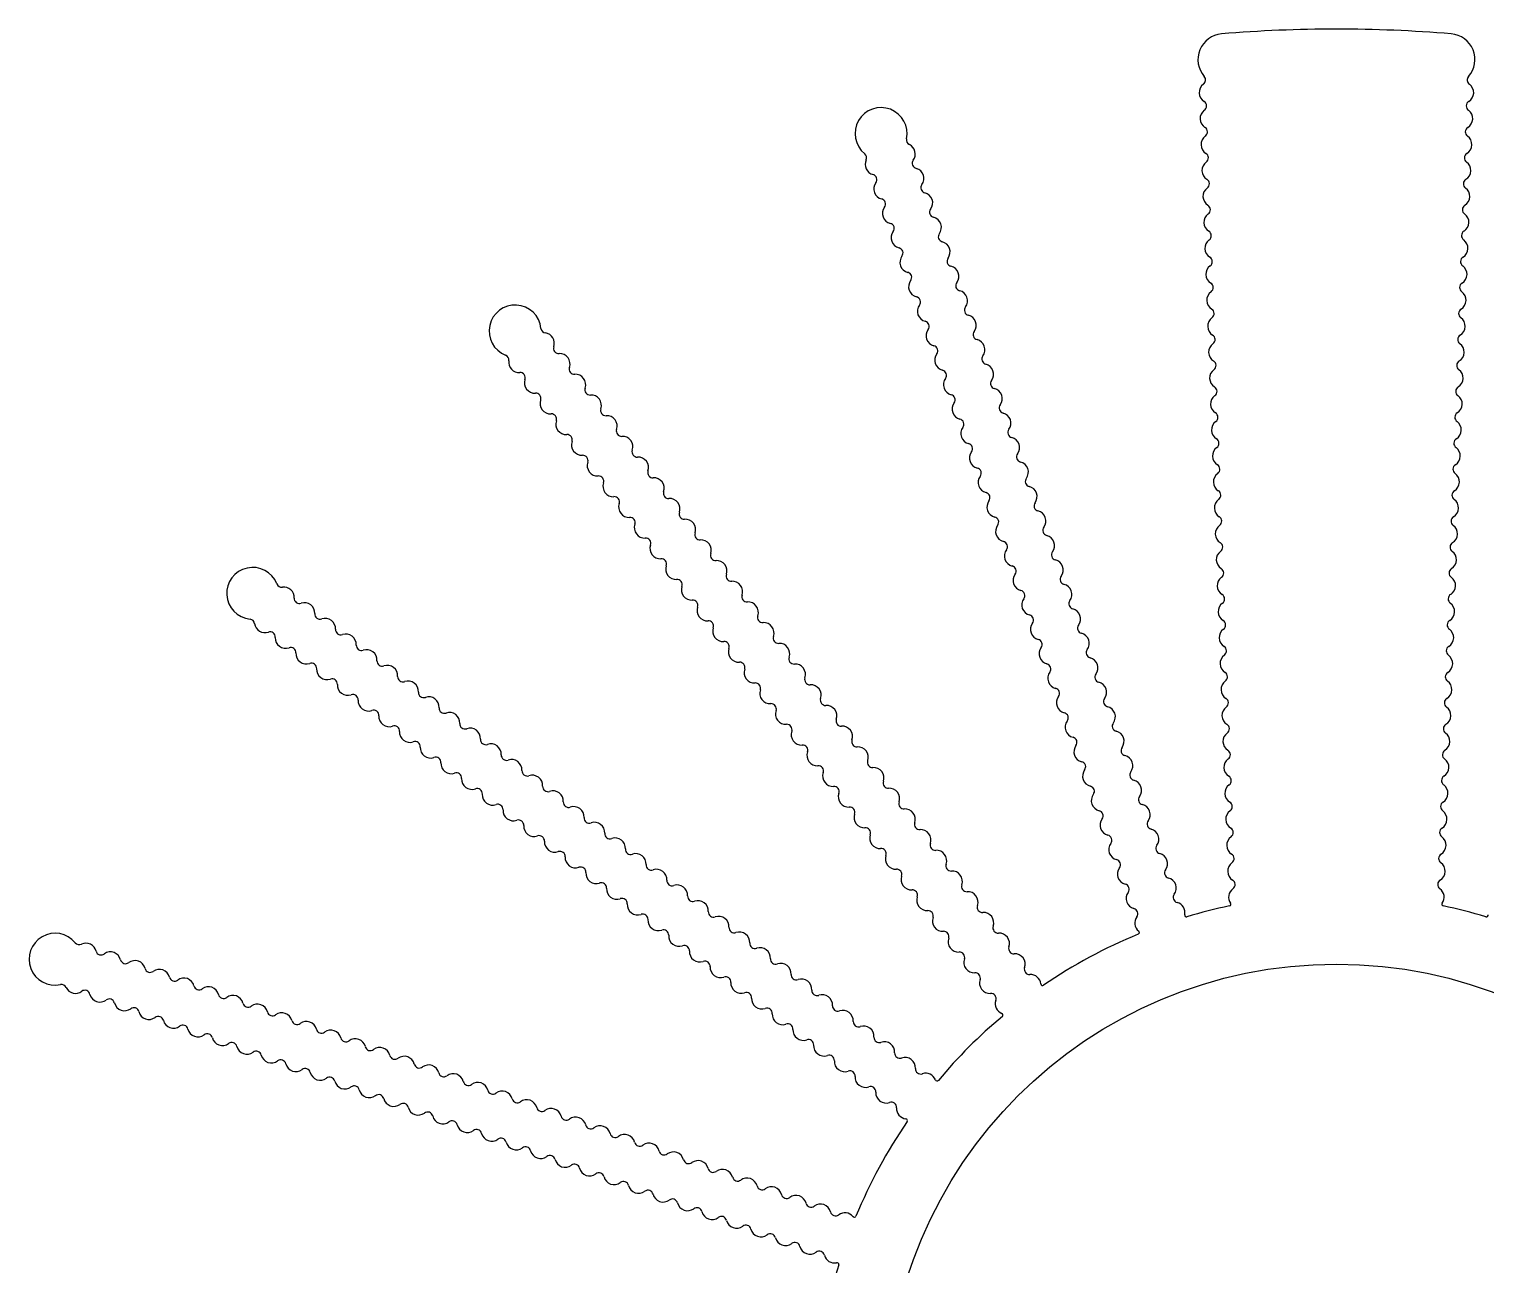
# Model space of a CAD drawing. Extents: x 1169.4 to 1249.4, y 450.2 to 530.2.
# Drawn here: x 1171.71 to 1213.76, y 494.47 to 530.16 of the extents above; entities that cross this region are included whole.
import ezdxf

# ---------------------------------------------------------------- set-up
doc = ezdxf.new("R2010")
doc.units = 0
doc.layers.get('0').update_dxf_attribs({"linetype": 'CONTINUOUS'})

msp = doc.modelspace()

# ---------------------------------------------------------------- linework, layer by layer
msp.add_circle((1209.442, 490.155), 13)
for centre, radius, start, end in [((1206.188, 529.277), 0.743, 94.7553, 221.1503), ((1209.442, 490.155), 40, 85.2447, 94.7553), ((1212.697, 529.277), 0.743, 318.8497, 85.2447), ((1205.78, 528.322), 0.3, 126.0343, 238.5456), ((1205.514, 528.688), 0.153, 306.0343, 41.1503), ((1213.371, 528.688), 0.153, 138.8497, 233.9657), ((1213.105, 528.322), 0.3, 301.4544, 53.9657), ((1196.3, 527.139), 0.75, 348.2605, 230.8653), ((1205.807, 527.572), 0.3, 126.9053, 238.2491), ((1205.542, 527.938), 0.152, 304.123, 57.6291), ((1213.343, 527.938), 0.152, 122.3709, 235.877), ((1213.077, 527.572), 0.3, 301.7509, 53.0947), ((1205.57, 527.188), 0.152, 305.9509, 58.2491), ((1213.315, 527.188), 0.152, 121.7509, 234.0491), ((1197.182, 526.956), 0.15, 168.2605, 244.427), ((1205.835, 526.823), 0.3, 125.9509, 238.2491), ((1213.05, 526.823), 0.3, 301.7509, 54.0491), ((1195.732, 526.441), 0.15, 334.6997, 50.8653), ((1196.987, 526.55), 0.3, 323.1175, 64.427), ((1205.597, 526.439), 0.152, 305.9477, 58.2491), ((1213.288, 526.439), 0.152, 121.7509, 234.0523), ((1196.139, 526.249), 0.3, 154.6997, 256.0077), ((1197.35, 526.281), 0.152, 144.0339, 257.54), ((1197.238, 525.844), 0.3, 323.414, 74.7578), ((1205.862, 526.073), 0.3, 125.9525, 238.2474), ((1213.022, 526.073), 0.3, 301.7526, 54.0475), ((1196.027, 525.811), 0.152, 321.5851, 75.0912), ((1196.39, 525.542), 0.3, 144.3673, 255.7112), ((1197.601, 525.575), 0.152, 143.414, 255.7122), ((1205.625, 525.69), 0.152, 305.9475, 58.2524), ((1213.26, 525.69), 0.152, 121.7476, 234.0525), ((1196.279, 525.105), 0.152, 323.413, 75.7112), ((1197.49, 525.137), 0.3, 323.414, 75.7122), ((1205.89, 525.324), 0.3, 125.9526, 238.2476), ((1212.995, 525.324), 0.3, 301.7524, 54.0474), ((1196.641, 524.835), 0.3, 143.413, 255.7112), ((1197.852, 524.868), 0.152, 143.414, 255.7154), ((1205.917, 524.575), 0.3, 125.9509, 238.2491), ((1205.652, 524.94), 0.152, 305.9509, 58.2522), ((1213.233, 524.94), 0.152, 121.7478, 234.0491), ((1212.968, 524.575), 0.3, 301.7509, 54.0491), ((1196.53, 524.398), 0.152, 323.4098, 75.7112), ((1197.741, 524.43), 0.3, 323.4156, 75.7105), ((1196.892, 524.129), 0.3, 143.4146, 255.7095), ((1198.103, 524.161), 0.152, 143.4107, 255.7156), ((1197.992, 523.724), 0.3, 323.4155, 75.7105), ((1205.945, 523.825), 0.3, 125.9509, 238.2491), ((1205.68, 524.191), 0.152, 305.9509, 58.2491), ((1213.205, 524.191), 0.152, 121.7509, 234.0491), ((1212.94, 523.825), 0.3, 301.7509, 54.0491), ((1196.781, 523.691), 0.152, 323.4096, 75.7145), ((1197.143, 523.422), 0.3, 143.4147, 255.7096), ((1198.354, 523.455), 0.152, 143.4109, 255.7122), ((1205.707, 523.441), 0.152, 305.9509, 58.2491), ((1213.178, 523.441), 0.152, 121.7509, 234.0491), ((1197.032, 522.985), 0.152, 323.413, 75.7143), ((1198.243, 523.017), 0.3, 323.414, 75.7122), ((1205.972, 523.076), 0.3, 125.9509, 238.2491), ((1212.913, 523.076), 0.3, 301.7509, 54.0491), ((1197.394, 522.716), 0.3, 143.413, 255.7112), ((1198.605, 522.748), 0.152, 143.414, 255.7122), ((1205.735, 522.692), 0.152, 305.9509, 58.2491), ((1213.15, 522.692), 0.152, 121.7509, 234.0491), ((1197.283, 522.278), 0.152, 323.413, 75.7112), ((1198.494, 522.31), 0.3, 323.414, 75.7122), ((1206, 522.326), 0.3, 125.9509, 238.2491), ((1212.885, 522.326), 0.3, 301.7509, 54.0491), ((1185.736, 521.437), 0.75, 5.8565, 248.4613), ((1197.645, 522.009), 0.3, 143.413, 255.7112), ((1198.857, 522.041), 0.152, 143.414, 255.7122), ((1198.745, 521.604), 0.3, 323.414, 75.7122), ((1205.762, 521.942), 0.152, 305.9509, 58.2491), ((1213.123, 521.942), 0.152, 121.7509, 234.0491), ((1186.632, 521.529), 0.15, 185.8565, 262.023), ((1197.534, 521.571), 0.152, 323.413, 75.7112), ((1197.897, 521.302), 0.3, 143.413, 255.7112), ((1199.108, 521.335), 0.152, 143.414, 255.7122), ((1206.027, 521.577), 0.3, 125.9509, 238.2491), ((1212.858, 521.577), 0.3, 301.7509, 54.0491), ((1186.569, 521.083), 0.3, 340.7135, 82.023), ((1197.785, 520.865), 0.152, 323.413, 75.7112), ((1198.996, 520.897), 0.3, 323.414, 75.7122), ((1206.055, 520.827), 0.3, 125.9526, 238.2491), ((1205.79, 521.193), 0.152, 305.9476, 58.2491), ((1213.095, 521.193), 0.152, 121.7509, 234.0524), ((1212.83, 520.827), 0.3, 301.7509, 54.0474), ((1185.405, 520.6), 0.15, 352.2957, 68.4613), ((1185.851, 520.539), 0.3, 172.2957, 273.6037), ((1186.996, 520.936), 0.152, 161.6299, 275.1361), ((1187.022, 520.486), 0.3, 341.01, 92.3538), ((1198.148, 520.596), 0.3, 143.413, 255.7112), ((1199.359, 520.628), 0.152, 143.414, 255.7122), ((1205.817, 520.444), 0.152, 305.9509, 58.2491), ((1213.068, 520.444), 0.152, 121.7509, 234.0491), ((1185.877, 520.088), 0.152, 339.1811, 92.6872), ((1187.449, 520.339), 0.152, 161.01, 273.3082), ((1187.475, 519.888), 0.3, 341.01, 93.3082), ((1198.036, 520.158), 0.152, 323.413, 75.7112), ((1199.247, 520.191), 0.3, 323.414, 75.7122), ((1206.082, 520.078), 0.3, 125.9509, 238.2471), ((1212.803, 520.078), 0.3, 301.7529, 54.0491), ((1186.304, 519.942), 0.3, 161.9634, 273.3072), ((1187.902, 519.741), 0.152, 161.01, 273.3114), ((1198.399, 519.889), 0.3, 143.413, 255.7112), ((1199.61, 519.921), 0.152, 143.414, 255.7155), ((1199.498, 519.484), 0.3, 323.414, 75.7105), ((1205.845, 519.694), 0.152, 305.9477, 58.253), ((1213.04, 519.694), 0.152, 121.747, 234.0523), ((1186.33, 519.491), 0.152, 341.009, 93.3072), ((1186.757, 519.344), 0.3, 161.009, 273.3072), ((1187.928, 519.29), 0.3, 341.0116, 93.3066), ((1198.287, 519.451), 0.152, 323.4096, 75.7112), ((1198.65, 519.182), 0.3, 143.4147, 255.7112), ((1199.861, 519.215), 0.152, 143.414, 255.7122), ((1206.11, 519.329), 0.3, 125.9525, 238.2472), ((1212.775, 519.329), 0.3, 301.7528, 54.0475), ((1186.783, 518.893), 0.152, 341.0058, 93.3072), ((1188.355, 519.143), 0.152, 161.0067, 273.3116), ((1188.381, 518.693), 0.3, 341.0115, 93.3065), ((1198.538, 518.745), 0.152, 323.413, 75.7112), ((1199.75, 518.777), 0.3, 323.4159, 75.7122), ((1205.872, 518.945), 0.152, 305.9472, 58.2528), ((1213.013, 518.945), 0.152, 121.7472, 234.0528), ((1187.21, 518.746), 0.3, 161.0106, 273.3055), ((1188.808, 518.546), 0.152, 161.0069, 273.3082), ((1198.901, 518.476), 0.3, 143.413, 255.7092), ((1200.112, 518.508), 0.152, 143.4101, 255.7153), ((1206.137, 518.579), 0.3, 125.9528, 238.2491), ((1212.748, 518.579), 0.3, 301.7509, 54.0472), ((1187.236, 518.296), 0.152, 341.0056, 93.3105), ((1187.663, 518.149), 0.3, 161.0107, 273.3056), ((1188.834, 518.095), 0.3, 341.01, 93.3082), ((1198.79, 518.038), 0.152, 323.4098, 75.7151), ((1200.001, 518.071), 0.3, 323.4158, 75.7106), ((1206.165, 517.83), 0.3, 125.9509, 238.247), ((1205.9, 518.195), 0.152, 305.9509, 58.2491), ((1212.985, 518.195), 0.152, 121.7509, 234.0491), ((1212.72, 517.83), 0.3, 301.753, 54.0491), ((1187.689, 517.698), 0.152, 341.009, 93.3103), ((1188.116, 517.551), 0.3, 161.009, 273.3072), ((1189.261, 517.948), 0.152, 161.01, 273.3082), ((1189.287, 517.497), 0.3, 341.01, 93.3082), ((1199.152, 517.769), 0.3, 143.4146, 255.7093), ((1200.363, 517.801), 0.152, 143.4102, 255.7159), ((1200.252, 517.364), 0.3, 323.414, 75.7103), ((1188.142, 517.1), 0.152, 341.009, 93.3072), ((1189.714, 517.35), 0.152, 161.01, 273.3082), ((1199.041, 517.331), 0.152, 323.4093, 75.7149), ((1199.403, 517.062), 0.3, 143.4148, 255.7112), ((1206.192, 517.08), 0.3, 125.9509, 238.2491), ((1205.927, 517.446), 0.152, 305.9509, 58.2533), ((1212.958, 517.446), 0.152, 121.7467, 234.0491), ((1212.693, 517.08), 0.3, 301.7509, 54.0491), ((1188.569, 516.953), 0.3, 161.009, 273.3072), ((1189.74, 516.9), 0.3, 341.01, 93.3082), ((1190.167, 516.753), 0.152, 161.01, 273.3082), ((1200.614, 517.095), 0.152, 143.414, 255.7122), ((1200.503, 516.657), 0.3, 323.4161, 75.7122), ((1205.955, 516.696), 0.152, 305.9509, 58.2491), ((1212.93, 516.696), 0.152, 121.7509, 234.0491), ((1188.595, 516.502), 0.152, 341.009, 93.3072), ((1189.022, 516.356), 0.3, 161.009, 273.3072), ((1190.193, 516.302), 0.3, 341.01, 93.3082), ((1199.292, 516.625), 0.152, 323.413, 75.7112), ((1199.654, 516.356), 0.3, 143.413, 255.7091), ((1200.865, 516.388), 0.152, 143.4098, 255.7122), ((1206.22, 516.331), 0.3, 125.9509, 238.2491), ((1212.665, 516.331), 0.3, 301.7509, 54.0491), ((1189.048, 515.905), 0.152, 341.009, 93.3072), ((1190.62, 516.155), 0.152, 161.01, 273.3082), ((1190.646, 515.704), 0.3, 341.01, 93.3082), ((1199.543, 515.918), 0.152, 323.413, 75.7153), ((1200.754, 515.951), 0.3, 323.414, 75.7122), ((1205.982, 515.947), 0.152, 305.9509, 58.2491), ((1212.903, 515.947), 0.152, 121.7509, 234.0491), ((1189.475, 515.758), 0.3, 161.009, 273.3072), ((1191.073, 515.557), 0.152, 161.01, 273.3115), ((1199.905, 515.649), 0.3, 143.413, 255.7112), ((1201.117, 515.682), 0.152, 143.414, 255.7122), ((1201.005, 515.244), 0.3, 323.414, 75.7122), ((1206.247, 515.581), 0.3, 125.9509, 238.247), ((1212.638, 515.581), 0.3, 301.753, 54.0491), ((1189.501, 515.307), 0.152, 341.009, 93.3072), ((1189.928, 515.16), 0.3, 161.009, 273.3072), ((1191.099, 515.107), 0.3, 341.01, 93.3065), ((1199.794, 515.212), 0.152, 323.413, 75.7112), ((1200.156, 514.942), 0.3, 143.413, 255.7112), ((1206.01, 515.197), 0.152, 305.946, 58.2532), ((1212.875, 515.197), 0.152, 121.7468, 234.054), ((1189.954, 514.709), 0.152, 341.0057, 93.3072), ((1191.526, 514.96), 0.152, 161.01, 273.3082), ((1191.552, 514.509), 0.3, 341.0119, 93.3082), ((1201.368, 514.975), 0.152, 143.414, 255.7122), ((1201.256, 514.537), 0.3, 323.416, 75.7122), ((1206.275, 514.832), 0.3, 125.9534, 238.2467), ((1212.61, 514.832), 0.3, 301.7533, 54.0466), ((1178.16, 513.861), 0.75, 21.5481, 264.1529), ((1190.381, 514.563), 0.3, 161.0107, 273.3072), ((1190.407, 514.112), 0.152, 341.009, 93.3072), ((1191.979, 514.362), 0.152, 161.0061, 273.3113), ((1200.045, 514.505), 0.152, 323.413, 75.7112), ((1200.408, 514.236), 0.3, 143.413, 255.7091), ((1201.619, 514.268), 0.152, 143.4098, 255.717), ((1206.302, 514.083), 0.3, 125.9531, 238.2475), ((1206.037, 514.448), 0.152, 305.9466, 58.2538), ((1212.848, 514.448), 0.152, 121.7462, 234.0534), ((1212.583, 514.083), 0.3, 301.7525, 54.0469), ((1178.997, 514.191), 0.15, 201.5481, 277.7146), ((1179.058, 513.745), 0.3, 356.4051, 97.7146), ((1190.834, 513.965), 0.3, 161.009, 273.3052), ((1192.005, 513.911), 0.3, 341.0119, 93.3066), ((1200.296, 513.798), 0.152, 323.4081, 75.7153), ((1201.507, 513.831), 0.3, 323.4163, 75.7097), ((1179.509, 513.72), 0.152, 177.3216, 290.8277), ((1179.655, 513.293), 0.3, 356.7016, 108.0454), ((1190.86, 513.514), 0.152, 341.0058, 93.3111), ((1191.287, 513.367), 0.3, 161.0106, 273.3053), ((1192.432, 513.764), 0.152, 161.0063, 273.3119), ((1192.458, 513.314), 0.3, 341.01, 93.3063), ((1200.659, 513.529), 0.3, 143.4154, 255.7088), ((1201.87, 513.562), 0.152, 143.4093, 255.7165), ((1206.33, 513.333), 0.3, 125.9509, 238.2472), ((1206.064, 513.699), 0.152, 305.9509, 58.2522), ((1212.82, 513.699), 0.152, 121.7478, 234.0491), ((1212.555, 513.333), 0.3, 301.7528, 54.0491), ((1178.068, 512.965), 0.15, 7.9873, 84.1529), ((1180.106, 513.267), 0.152, 176.7016, 288.9998), ((1180.253, 512.84), 0.3, 356.7016, 108.9998), ((1191.313, 512.916), 0.152, 341.0053, 93.3109), ((1192.885, 513.167), 0.152, 161.01, 273.3082), ((1192.911, 512.716), 0.3, 341.0121, 93.3082), ((1200.547, 513.092), 0.152, 323.4086, 75.7159), ((1200.91, 512.822), 0.3, 143.4152, 255.7096), ((1201.758, 513.124), 0.3, 323.4155, 75.71), ((1206.092, 512.949), 0.152, 305.9509, 58.2529), ((1212.793, 512.949), 0.152, 121.7471, 234.0491), ((1178.514, 513.028), 0.3, 187.9873, 289.2953), ((1178.661, 512.601), 0.152, 354.8727, 108.3788), ((1179.112, 512.575), 0.3, 177.655, 288.9988), ((1180.704, 512.814), 0.152, 176.7016, 289.003), ((1180.851, 512.387), 0.3, 356.7032, 108.9982), ((1191.74, 512.77), 0.3, 161.0109, 273.3072), ((1193.338, 512.569), 0.152, 161.0058, 273.3082), ((1202.121, 512.855), 0.152, 143.4109, 255.7122), ((1202.01, 512.417), 0.3, 323.4159, 75.7122), ((1206.357, 512.584), 0.3, 125.9509, 238.2491), ((1212.528, 512.584), 0.3, 301.7509, 54.0491), ((1179.259, 512.148), 0.152, 356.7006, 108.9988), ((1181.302, 512.361), 0.152, 176.6983, 289.0032), ((1181.449, 511.934), 0.3, 356.7031, 108.9981), ((1191.766, 512.319), 0.152, 341.009, 93.3072), ((1192.193, 512.172), 0.3, 161.009, 273.3051), ((1193.364, 512.118), 0.3, 341.01, 93.3082), ((1200.798, 512.385), 0.152, 323.413, 75.7143), ((1201.161, 512.116), 0.3, 143.413, 255.7093), ((1202.372, 512.148), 0.152, 143.4101, 255.7122), ((1206.119, 512.2), 0.152, 305.9509, 58.2491), ((1212.765, 512.2), 0.152, 121.7509, 234.0491), ((1179.709, 512.122), 0.3, 176.7006, 288.9988), ((1179.856, 511.695), 0.152, 356.6974, 108.9988), ((1181.899, 511.908), 0.152, 176.6985, 288.9998), ((1182.046, 511.481), 0.3, 356.7016, 108.9998), ((1192.219, 511.721), 0.152, 341.009, 93.3114), ((1193.791, 511.971), 0.152, 161.01, 273.3082), ((1193.817, 511.521), 0.3, 341.01, 93.3082), ((1201.049, 511.678), 0.152, 323.413, 75.715), ((1202.261, 511.711), 0.3, 323.414, 75.7122), ((1206.385, 511.834), 0.3, 125.9509, 238.2491), ((1212.5, 511.834), 0.3, 301.7509, 54.0491), ((1180.307, 511.669), 0.3, 176.7022, 288.9972), ((1180.454, 511.242), 0.152, 356.6972, 109.0021), ((1182.497, 511.455), 0.152, 176.7016, 288.9998), ((1182.644, 511.028), 0.3, 356.7016, 108.9998), ((1192.646, 511.574), 0.3, 161.009, 273.3072), ((1194.244, 511.374), 0.152, 161.01, 273.3082), ((1201.412, 511.409), 0.3, 143.413, 255.7112), ((1202.623, 511.442), 0.152, 143.414, 255.7122), ((1206.412, 511.085), 0.3, 125.9509, 238.2491), ((1206.147, 511.45), 0.152, 305.9509, 58.2491), ((1212.738, 511.45), 0.152, 121.7509, 234.0491), ((1212.473, 511.085), 0.3, 301.7509, 54.0491), ((1180.905, 511.216), 0.3, 176.7023, 288.9973), ((1181.052, 510.789), 0.152, 356.7006, 109.0019), ((1183.095, 511.002), 0.152, 176.7016, 288.9998), ((1192.672, 511.123), 0.152, 341.009, 93.3072), ((1193.099, 510.976), 0.3, 161.009, 273.3072), ((1194.27, 510.923), 0.3, 341.0121, 93.3082), ((1201.3, 510.972), 0.152, 323.413, 75.7112), ((1202.512, 511.004), 0.3, 323.414, 75.7122), ((1181.503, 510.763), 0.3, 176.7006, 288.9988), ((1181.65, 510.336), 0.152, 356.7006, 108.9988), ((1183.242, 510.575), 0.3, 356.7016, 108.9998), ((1183.693, 510.549), 0.152, 176.7016, 288.9998), ((1193.125, 510.526), 0.152, 341.009, 93.3072), ((1193.552, 510.379), 0.3, 161.009, 273.3051), ((1194.697, 510.776), 0.152, 161.0058, 273.3131), ((1194.723, 510.325), 0.3, 341.0123, 93.3057), ((1201.663, 510.703), 0.3, 143.413, 255.7112), ((1202.874, 510.735), 0.152, 143.414, 255.7122), ((1202.763, 510.297), 0.3, 323.414, 75.7122), ((1206.439, 510.335), 0.3, 125.9509, 238.2475), ((1206.174, 510.701), 0.152, 305.9509, 58.2491), ((1212.71, 510.701), 0.152, 121.7509, 234.0491), ((1212.445, 510.335), 0.3, 301.7525, 54.0491), ((1182.1, 510.31), 0.3, 176.7006, 288.9988), ((1183.84, 510.122), 0.3, 356.7016, 108.9998), ((1184.29, 510.096), 0.152, 176.7016, 288.9998), ((1193.578, 509.928), 0.152, 341.0041, 93.3113), ((1195.15, 510.178), 0.152, 161.0053, 273.3125), ((1201.552, 510.265), 0.152, 323.413, 75.7112), ((1201.914, 509.996), 0.3, 143.413, 255.7112), ((1203.125, 510.028), 0.152, 143.414, 255.7122), ((1206.202, 509.951), 0.152, 305.9509, 58.2524), ((1212.683, 509.951), 0.152, 121.7476, 234.0491), ((1182.247, 509.883), 0.152, 356.7006, 108.9988), ((1182.698, 509.857), 0.3, 176.7006, 288.9988), ((1184.437, 509.669), 0.3, 356.7016, 108.9998), ((1184.888, 509.643), 0.152, 176.7016, 289.0031), ((1194.005, 509.781), 0.3, 161.0115, 273.3048), ((1195.176, 509.728), 0.3, 341.0115, 93.306), ((1201.803, 509.558), 0.152, 323.413, 75.7112), ((1203.014, 509.591), 0.3, 323.4156, 75.7122), ((1206.467, 509.586), 0.3, 125.9509, 238.2468), ((1212.418, 509.586), 0.3, 301.7532, 54.0491), ((1182.845, 509.431), 0.152, 356.7006, 108.9988), ((1183.296, 509.405), 0.3, 176.7006, 288.9988), ((1185.035, 509.217), 0.3, 356.7016, 108.9981), ((1194.031, 509.33), 0.152, 341.0047, 93.3119), ((1194.458, 509.183), 0.3, 161.0112, 273.3056), ((1195.603, 509.581), 0.152, 161.0069, 273.3082), ((1195.629, 509.13), 0.3, 341.0119, 93.3082), ((1202.165, 509.289), 0.3, 143.413, 255.7095), ((1203.377, 509.322), 0.152, 143.4107, 255.7122), ((1206.229, 509.202), 0.152, 305.9475, 58.2536), ((1212.656, 509.202), 0.152, 121.7464, 234.0525), ((1183.443, 508.978), 0.152, 356.7006, 108.9988), ((1183.893, 508.952), 0.3, 176.7006, 288.9988), ((1185.486, 509.191), 0.152, 176.7016, 288.9998), ((1185.633, 508.764), 0.3, 356.7036, 108.9998), ((1194.484, 508.733), 0.152, 341.009, 93.3103), ((1196.056, 508.983), 0.152, 161.0062, 273.3082), ((1196.082, 508.532), 0.3, 341.01, 93.3082), ((1202.054, 508.852), 0.152, 323.413, 75.7144), ((1203.265, 508.884), 0.3, 323.4162, 75.7122), ((1206.494, 508.837), 0.3, 125.9526, 238.2491), ((1212.39, 508.837), 0.3, 301.7509, 54.0474), ((1184.04, 508.525), 0.152, 356.6973, 108.9988), ((1184.491, 508.499), 0.3, 176.7023, 288.9988), ((1186.084, 508.738), 0.152, 176.6977, 289.003), ((1186.231, 508.311), 0.3, 356.7035, 108.9982), ((1194.911, 508.586), 0.3, 161.009, 273.3053), ((1196.509, 508.385), 0.152, 161.01, 273.3082), ((1202.416, 508.583), 0.3, 143.413, 255.7089), ((1203.628, 508.615), 0.152, 143.4095, 255.7156), ((1203.516, 508.178), 0.3, 323.414, 75.7104), ((1206.257, 508.453), 0.152, 305.9509, 58.2491), ((1212.628, 508.453), 0.152, 121.7509, 234.0491), ((1184.638, 508.072), 0.152, 356.7006, 108.9988), ((1185.089, 508.046), 0.3, 176.7006, 288.9968), ((1186.681, 508.285), 0.152, 176.6979, 289.0035), ((1186.828, 507.858), 0.3, 356.7016, 108.9979), ((1194.937, 508.135), 0.152, 341.009, 93.311), ((1195.364, 507.988), 0.3, 161.009, 273.3072), ((1196.535, 507.935), 0.3, 341.01, 93.3082), ((1202.305, 508.145), 0.152, 323.4095, 75.7157), ((1202.667, 507.876), 0.3, 143.4147, 255.7112), ((1203.879, 507.908), 0.152, 143.414, 255.7122), ((1206.522, 508.087), 0.3, 125.9509, 238.2491), ((1212.363, 508.087), 0.3, 301.7509, 54.0491), ((1185.236, 507.619), 0.152, 356.6974, 109.0027), ((1185.687, 507.593), 0.3, 176.7022, 288.9969), ((1187.279, 507.832), 0.152, 176.7016, 288.9998), ((1187.426, 507.405), 0.3, 356.7037, 108.9998), ((1195.39, 507.537), 0.152, 341.009, 93.3072), ((1196.962, 507.788), 0.152, 161.01, 273.3082), ((1196.988, 507.337), 0.3, 341.01, 93.3082), ((1202.556, 507.438), 0.152, 323.413, 75.7112), ((1203.767, 507.471), 0.3, 323.414, 75.7122), ((1206.549, 507.338), 0.3, 125.9509, 238.2491), ((1206.284, 507.703), 0.152, 305.9509, 58.2491), ((1212.601, 507.703), 0.152, 121.7509, 234.0491), ((1212.335, 507.338), 0.3, 301.7509, 54.0491), ((1185.834, 507.166), 0.152, 356.6969, 109.0025), ((1186.284, 507.14), 0.3, 176.7025, 288.9988), ((1187.877, 507.379), 0.152, 176.6974, 288.9998), ((1188.024, 506.952), 0.3, 356.7016, 108.9998), ((1195.817, 507.39), 0.3, 161.009, 273.3072), ((1197.415, 507.19), 0.152, 161.01, 273.3082), ((1202.919, 507.169), 0.3, 143.413, 255.7112), ((1204.13, 507.202), 0.152, 143.414, 255.7122), ((1186.431, 506.713), 0.152, 356.7006, 108.9988), ((1186.882, 506.687), 0.3, 176.7006, 288.9967), ((1188.475, 506.926), 0.152, 176.7016, 288.9998), ((1188.622, 506.499), 0.3, 356.7016, 108.9998), ((1195.843, 506.94), 0.152, 341.009, 93.3072), ((1196.27, 506.793), 0.3, 161.009, 273.3072), ((1197.441, 506.739), 0.3, 341.0116, 93.3082), ((1202.807, 506.732), 0.152, 323.413, 75.7112), ((1204.018, 506.764), 0.3, 323.414, 75.7122), ((1206.577, 506.588), 0.3, 125.9524, 238.2471), ((1206.312, 506.954), 0.152, 305.9479, 58.2491), ((1212.573, 506.954), 0.152, 121.7509, 234.0521), ((1212.308, 506.588), 0.3, 301.7529, 54.0476), ((1187.029, 506.26), 0.152, 356.7006, 109.003), ((1189.072, 506.473), 0.152, 176.7016, 288.9998), ((1189.219, 506.046), 0.3, 356.7037, 108.9998), ((1196.296, 506.342), 0.152, 341.009, 93.3072), ((1196.723, 506.195), 0.3, 161.009, 273.3056), ((1197.868, 506.592), 0.152, 161.0067, 273.3082), ((1197.894, 506.142), 0.3, 341.0122, 93.3082), ((1203.17, 506.463), 0.3, 143.413, 255.7112), ((1204.381, 506.495), 0.152, 143.414, 255.7152), ((1204.27, 506.058), 0.3, 323.416, 75.7106), ((1206.339, 506.204), 0.152, 305.9468, 58.2531), ((1212.546, 506.204), 0.152, 121.7469, 234.0532), ((1187.48, 506.234), 0.3, 176.7006, 288.9988), ((1187.627, 505.807), 0.152, 356.7006, 108.9988), ((1189.67, 506.02), 0.152, 176.6975, 289.0047), ((1189.817, 505.594), 0.3, 356.704, 108.9973), ((1196.749, 505.744), 0.152, 341.009, 93.3104), ((1198.321, 505.995), 0.152, 161.0055, 273.3116), ((1203.058, 506.025), 0.152, 323.4099, 75.7112), ((1203.421, 505.756), 0.3, 143.4145, 255.7092), ((1204.632, 505.789), 0.152, 143.41, 255.7163), ((1206.604, 505.839), 0.3, 125.953, 238.2472), ((1212.281, 505.839), 0.3, 301.7528, 54.047), ((1188.078, 505.781), 0.3, 176.7006, 288.9988), ((1188.225, 505.354), 0.152, 356.7006, 108.9988), ((1190.268, 505.568), 0.152, 176.6969, 289.0041), ((1190.415, 505.141), 0.3, 356.7031, 108.9976), ((1197.176, 505.597), 0.3, 161.009, 273.3049), ((1198.347, 505.544), 0.3, 341.01, 93.3064), ((1198.774, 505.397), 0.152, 161.01, 273.3082), ((1203.309, 505.318), 0.152, 323.4089, 75.7152), ((1204.521, 505.351), 0.3, 323.4159, 75.7101), ((1206.367, 505.455), 0.152, 305.9479, 58.253), ((1212.518, 505.455), 0.152, 121.747, 234.0521), ((1188.675, 505.328), 0.3, 176.7006, 288.9967), ((1188.822, 504.902), 0.152, 356.6957, 109.0029), ((1190.866, 505.115), 0.152, 176.6985, 288.9998), ((1197.202, 505.147), 0.152, 341.0056, 93.3117), ((1197.629, 505), 0.3, 161.0107, 273.3072), ((1198.8, 504.946), 0.3, 341.01, 93.3082), ((1203.672, 505.049), 0.3, 143.4151, 255.7092), ((1204.883, 505.082), 0.152, 143.4101, 255.7152), ((1206.632, 505.089), 0.3, 125.9524, 215.9667), ((1212.253, 505.089), 0.3, 324.0333, 54.0476), ((1189.273, 504.876), 0.3, 176.7031, 288.9964), ((1189.42, 504.449), 0.152, 356.6963, 109.0035), ((1191.013, 504.688), 0.3, 356.7035, 108.9998), ((1191.463, 504.662), 0.152, 176.6978, 288.9998), ((1197.655, 504.549), 0.152, 341.009, 93.3072), ((1199.227, 504.799), 0.152, 161.01, 273.3082), ((1199.253, 504.348), 0.3, 341.01, 93.3082), ((1203.56, 504.612), 0.152, 323.41, 75.715), ((1204.772, 504.644), 0.3, 347.6205, 75.7106), ((1209.442, 490.155), 15, 101.863, 106.7158), ((1206.349, 504.884), 0.05, 281.863, 35.9667), ((1212.536, 504.884), 0.05, 144.0333, 258.137), ((1209.442, 490.155), 15, 73.284, 78.137), ((1189.871, 504.423), 0.3, 176.7028, 288.9973), ((1191.61, 504.235), 0.3, 356.7016, 108.9998), ((1192.061, 504.209), 0.152, 176.7016, 288.9998), ((1198.082, 504.402), 0.3, 161.009, 273.3072), ((1199.68, 504.202), 0.152, 161.01, 273.3112), ((1203.923, 504.343), 0.3, 143.4145, 231.5046), ((1205.114, 504.569), 0.05, 167.6205, 286.7158), ((1213.771, 504.569), 0.05, 253.284, 12.3976), ((1172.458, 503.297), 0.75, 39.1358, 281.7407), ((1173.156, 503.866), 0.15, 219.1358, 295.3024), ((1173.349, 503.459), 0.3, 13.9929, 115.3024), ((1190.018, 503.996), 0.152, 356.7006, 109.0019), ((1190.469, 503.97), 0.3, 176.7006, 288.9969), ((1192.208, 503.782), 0.3, 356.7016, 108.9998), ((1192.659, 503.756), 0.152, 176.7016, 288.9998), ((1198.108, 503.951), 0.152, 341.009, 93.3072), ((1198.535, 503.804), 0.3, 161.009, 273.3072), ((1199.706, 503.751), 0.3, 341.012, 93.3066), ((1209.442, 490.155), 15, 112.4093, 124.3056), ((1203.705, 504.069), 0.05, 292.4093, 51.5046), ((1173.786, 503.57), 0.152, 194.9093, 308.4154), ((1174.055, 503.208), 0.3, 14.2893, 125.6332), ((1190.616, 503.543), 0.152, 356.7006, 109.0026), ((1191.066, 503.517), 0.3, 176.7006, 288.9988), ((1192.806, 503.329), 0.3, 356.7016, 108.9998), ((1198.561, 503.354), 0.152, 341.006, 93.3072), ((1200.133, 503.604), 0.152, 161.006, 273.3123), ((1200.159, 503.153), 0.3, 341.0119, 93.3061), ((1174.493, 503.319), 0.152, 194.2893, 306.5875), ((1174.762, 502.957), 0.3, 14.2893, 126.5875), ((1175.2, 503.068), 0.152, 194.2893, 306.5907), ((1175.469, 502.705), 0.3, 14.291, 126.5859), ((1191.213, 503.09), 0.152, 356.7006, 108.9988), ((1191.664, 503.064), 0.3, 176.7006, 288.9988), ((1193.257, 503.303), 0.152, 176.7016, 288.9998), ((1193.404, 502.876), 0.3, 356.7032, 108.9998), ((1198.988, 503.207), 0.3, 161.0105, 273.3052), ((1199.014, 502.756), 0.152, 341.0049, 93.3112), ((1200.586, 503.006), 0.152, 161.0061, 273.3112), ((1172.641, 502.416), 0.15, 25.575, 101.7407), ((1175.906, 502.817), 0.152, 194.2861, 306.5909), ((1176.175, 502.454), 0.3, 14.2909, 126.5858), ((1176.613, 502.566), 0.152, 194.2863, 306.5875), ((1176.882, 502.203), 0.3, 14.2893, 126.5875), ((1191.811, 502.637), 0.152, 356.7006, 108.9988), ((1192.262, 502.611), 0.3, 176.7006, 288.9988), ((1193.854, 502.85), 0.152, 176.6983, 288.9998), ((1194.001, 502.423), 0.3, 356.7038, 108.9998), ((1199.441, 502.609), 0.3, 161.0111, 273.3052), ((1200.612, 502.555), 0.3, 5.2008, 93.3067), ((1200.96, 502.587), 0.05, 185.2008, 304.3056), ((1173.047, 502.61), 0.3, 205.575, 306.883), ((1173.316, 502.247), 0.152, 12.4605, 125.9666), ((1173.754, 502.359), 0.3, 195.2427, 306.5865), ((1174.023, 501.997), 0.152, 14.2883, 126.5865), ((1177.32, 502.315), 0.152, 194.2893, 306.5875), ((1177.589, 501.952), 0.3, 14.2893, 126.5875), ((1192.409, 502.184), 0.152, 356.7006, 108.9988), ((1192.86, 502.158), 0.3, 176.7006, 288.9972), ((1194.452, 502.397), 0.152, 176.6971, 289.0032), ((1194.599, 501.97), 0.3, 356.7016, 108.9981), ((1199.467, 502.158), 0.152, 341.006, 93.3111), ((1199.894, 502.011), 0.3, 161.0105, 249.0853), ((1174.461, 502.108), 0.3, 194.2883, 306.5865), ((1174.73, 501.745), 0.152, 14.2851, 126.5865), ((1175.167, 501.857), 0.3, 194.29, 306.5849), ((1175.436, 501.494), 0.152, 14.2849, 126.5898), ((1178.026, 502.064), 0.152, 194.2893, 306.5875), ((1178.295, 501.701), 0.3, 14.2893, 126.5875), ((1178.733, 501.812), 0.152, 194.2893, 306.5875), ((1179.002, 501.45), 0.3, 14.2893, 126.5875), ((1193.007, 501.731), 0.152, 356.7006, 109.0021), ((1193.457, 501.705), 0.3, 176.7006, 288.9966), ((1195.05, 501.945), 0.152, 176.7016, 288.9998), ((1195.197, 501.518), 0.3, 356.7016, 108.9998), ((1209.442, 490.155), 15, 129.9992, 139.9921), ((1199.769, 501.684), 0.05, 309.9992, 69.0853), ((1175.874, 501.606), 0.3, 194.2901, 306.585), ((1176.143, 501.243), 0.152, 14.2883, 126.5896), ((1176.58, 501.355), 0.3, 194.2883, 306.5865), ((1179.44, 501.561), 0.152, 194.2893, 306.5875), ((1179.709, 501.199), 0.3, 14.2893, 126.5875), ((1180.146, 501.31), 0.152, 194.2893, 306.5909), ((1180.415, 500.948), 0.3, 14.2893, 126.5859), ((1193.604, 501.278), 0.152, 356.6972, 109.0033), ((1194.055, 501.252), 0.3, 176.7023, 288.9988), ((1195.648, 501.492), 0.152, 176.7016, 288.9998), ((1195.795, 501.065), 0.3, 356.7016, 108.9998), ((1176.85, 500.992), 0.152, 14.2883, 126.5865), ((1177.287, 501.104), 0.3, 194.2883, 306.5865), ((1177.556, 500.741), 0.152, 14.2883, 126.5865), ((1180.853, 501.059), 0.152, 194.2893, 306.5875), ((1181.122, 500.697), 0.3, 14.2913, 126.5875), ((1194.202, 500.826), 0.152, 356.7006, 108.9988), ((1194.653, 500.8), 0.3, 176.7006, 288.9988), ((1196.245, 501.039), 0.152, 176.7016, 289.0028), ((1196.392, 500.612), 0.3, 356.7036, 108.9983), ((1177.994, 500.852), 0.3, 194.2883, 306.5865), ((1178.263, 500.49), 0.152, 14.2883, 126.5865), ((1178.7, 500.601), 0.3, 194.2883, 306.5865), ((1178.97, 500.239), 0.152, 14.2883, 126.5865), ((1181.559, 500.808), 0.152, 194.2854, 306.5907), ((1181.829, 500.446), 0.3, 14.2912, 126.5859), ((1182.266, 500.557), 0.152, 194.2856, 306.5912), ((1182.535, 500.194), 0.3, 14.2893, 126.5857), ((1194.8, 500.373), 0.152, 356.7006, 108.9988), ((1196.843, 500.586), 0.152, 176.6976, 289.0039), ((1196.99, 500.159), 0.3, 356.7035, 108.9977), ((1179.407, 500.35), 0.3, 194.2883, 306.5865), ((1179.676, 499.988), 0.152, 14.285, 126.5865), ((1180.114, 500.099), 0.3, 194.29, 306.5865), ((1182.973, 500.306), 0.152, 194.2893, 306.5875), ((1183.242, 499.943), 0.3, 14.2914, 126.5875), ((1183.679, 500.055), 0.152, 194.2852, 306.5875), ((1183.949, 499.692), 0.3, 14.2893, 126.5875), ((1195.251, 500.347), 0.3, 176.7006, 288.9988), ((1195.398, 499.92), 0.152, 356.6976, 108.9988), ((1197.441, 500.133), 0.152, 176.6977, 289.0028), ((1197.588, 499.706), 0.3, 20.8795, 108.9983), ((1180.383, 499.737), 0.152, 14.2883, 126.5865), ((1180.82, 499.848), 0.3, 194.2883, 306.5846), ((1181.089, 499.485), 0.152, 14.2852, 126.5904), ((1184.386, 499.804), 0.152, 194.2893, 306.5875), ((1184.655, 499.441), 0.3, 14.2893, 126.5875), ((1195.848, 499.894), 0.3, 176.7021, 288.9968), ((1195.995, 499.467), 0.152, 356.6965, 109.0028), ((1197.915, 499.831), 0.05, 200.8795, 319.9921), ((1181.527, 499.597), 0.3, 194.2899, 306.5847), ((1181.796, 499.234), 0.152, 14.2847, 126.5903), ((1182.234, 499.346), 0.3, 194.2902, 306.5865), ((1182.503, 498.983), 0.152, 14.2883, 126.5865), ((1185.093, 499.553), 0.152, 194.2893, 306.5875), ((1185.362, 499.19), 0.3, 14.2914, 126.5875), ((1185.799, 499.302), 0.152, 194.2852, 306.5924), ((1186.068, 498.939), 0.3, 14.2917, 126.5851), ((1196.446, 499.441), 0.3, 176.7027, 288.9969), ((1196.593, 499.014), 0.152, 356.6976, 109.0027), ((1182.94, 499.095), 0.3, 194.2883, 306.5844), ((1183.209, 498.732), 0.152, 14.2883, 126.5907), ((1183.647, 498.844), 0.3, 194.2883, 306.5865), ((1186.506, 499.05), 0.152, 194.2846, 306.5919), ((1186.775, 498.688), 0.3, 14.2909, 126.5853), ((1187.213, 498.799), 0.152, 194.2862, 306.5875), ((1187.482, 498.437), 0.3, 14.2913, 126.5875), ((1197.044, 498.988), 0.3, 176.7021, 264.7636), ((1183.916, 498.481), 0.152, 14.2883, 126.5865), ((1184.354, 498.592), 0.3, 194.2883, 306.5865), ((1184.623, 498.23), 0.152, 14.2883, 126.5865), ((1187.919, 498.548), 0.152, 194.2855, 306.5875), ((1188.188, 498.186), 0.3, 14.2893, 126.5875), ((1209.442, 490.155), 15, 145.6856, 157.5909), ((1197.012, 498.639), 0.05, 325.6856, 84.7636), ((1185.06, 498.341), 0.3, 194.2883, 306.5845), ((1185.329, 497.979), 0.152, 14.2835, 126.5907), ((1185.767, 498.09), 0.3, 194.2908, 306.5842), ((1186.036, 497.728), 0.152, 14.284, 126.5912), ((1188.626, 498.297), 0.152, 194.2893, 306.5875), ((1188.895, 497.935), 0.3, 14.2893, 126.5875), ((1189.333, 498.046), 0.152, 194.2893, 306.5875), ((1189.602, 497.684), 0.3, 14.2893, 126.5875), ((1186.474, 497.839), 0.3, 194.2905, 306.585), ((1186.743, 497.477), 0.152, 14.2883, 126.5896), ((1187.18, 497.588), 0.3, 194.2883, 306.5846), ((1190.039, 497.795), 0.152, 194.2893, 306.5875), ((1190.308, 497.432), 0.3, 14.291, 126.5875), ((1190.746, 497.544), 0.152, 194.2861, 306.5875), ((1191.015, 497.181), 0.3, 14.2916, 126.5875), ((1187.449, 497.226), 0.152, 14.2883, 126.5904), ((1187.887, 497.337), 0.3, 194.2883, 306.5865), ((1188.156, 496.974), 0.152, 14.2883, 126.5865), ((1191.453, 497.293), 0.152, 194.2849, 306.591), ((1191.722, 496.93), 0.3, 14.2893, 126.5858), ((1188.593, 497.086), 0.3, 194.2883, 306.5865), ((1188.863, 496.723), 0.152, 14.2883, 126.5865), ((1189.3, 496.835), 0.3, 194.2883, 306.5865), ((1189.569, 496.472), 0.152, 14.2883, 126.5865), ((1192.159, 497.042), 0.152, 194.2893, 306.5875), ((1192.428, 496.679), 0.3, 14.2893, 126.5875), ((1192.866, 496.791), 0.152, 194.2893, 306.5875), ((1193.135, 496.428), 0.3, 14.2893, 126.5875), ((1190.007, 496.584), 0.3, 194.2883, 306.5849), ((1190.276, 496.221), 0.152, 14.2883, 126.5898), ((1190.713, 496.333), 0.3, 194.2883, 306.5843), ((1193.573, 496.54), 0.152, 194.2893, 306.5906), ((1193.842, 496.177), 0.3, 14.2913, 126.586), ((1194.279, 496.288), 0.152, 194.2853, 306.5916), ((1194.548, 495.926), 0.3, 14.2913, 126.5855), ((1190.983, 495.97), 0.152, 14.2849, 126.591), ((1191.42, 496.081), 0.3, 194.2901, 306.5865), ((1191.689, 495.719), 0.152, 14.2883, 126.5865), ((1194.986, 496.037), 0.152, 194.2855, 306.5906), ((1195.255, 495.675), 0.3, 38.4757, 126.586), ((1195.529, 495.893), 0.05, 218.4757, 337.5909), ((1192.127, 495.83), 0.3, 194.2883, 306.5865), ((1192.396, 495.468), 0.152, 14.2883, 126.5865), ((1192.833, 495.579), 0.3, 194.2883, 306.5865), ((1193.102, 495.217), 0.152, 14.2853, 126.5865), ((1193.54, 495.328), 0.3, 194.2899, 306.5845), ((1193.809, 494.966), 0.152, 14.2842, 126.5905), ((1194.247, 495.077), 0.3, 194.2904, 306.5846), ((1194.516, 494.714), 0.152, 14.2853, 126.5904), ((1194.953, 494.826), 0.3, 194.2899, 282.3976), ((1195.028, 494.484), 0.05, 343.284, 102.3976), ((1209.442, 490.155), 15, 163.284, 168.137)]:
    msp.add_arc(centre, radius, start, end)

doc.saveas('drawing.dxf')
